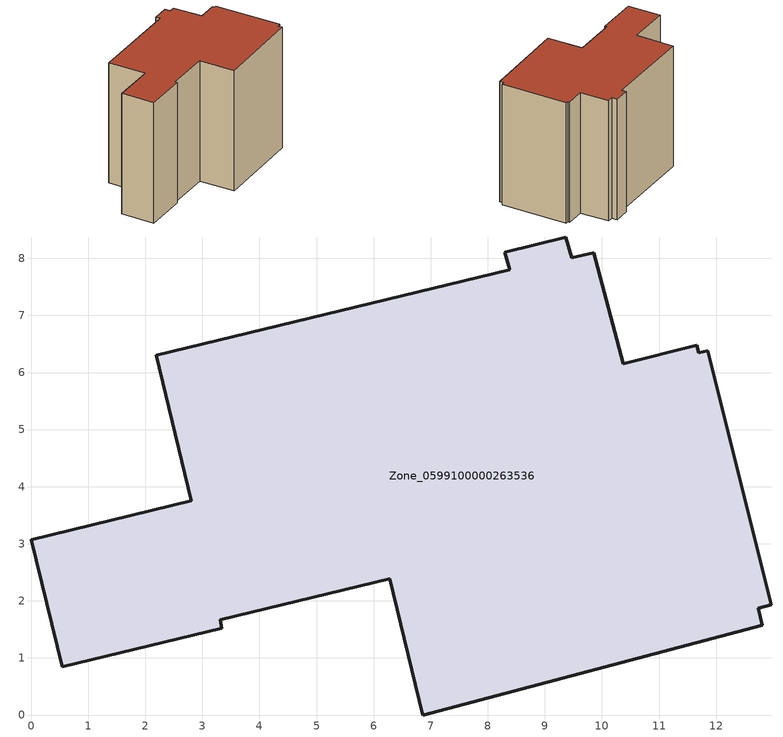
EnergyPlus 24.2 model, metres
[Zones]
Zone_0599100000263536
 floor ground (C_G): 0.54,0.84 0,3.07 2.8,3.75 2.19,6.3 8.38,7.8 8.3,8.11 9.37,8.37 9.47,8.01 9.86,8.1 10.37,6.15 11.66,6.48 11.69,6.35 11.86,6.38 12.97,1.93 12.74,1.87 12.8,1.57 6.86,0 6.28,2.39 3.31,1.67 3.34,1.52 z0
 wall outside (C_F): 0,3.07 0.54,0.84 3.34,1.52 3.31,1.67 6.28,2.39 6.86,0 12.8,1.57 12.74,1.87 12.97,1.93 11.86,6.38 11.69,6.35 11.66,6.48 10.37,6.15 9.86,8.1 9.47,8.01 9.37,8.37 8.3,8.11 8.38,7.8 2.19,6.3 2.8,3.75 0,3.07 z0:8.62
 roof outside (C_R): 12.97,1.93 11.86,6.38 11.69,6.35 11.66,6.48 10.37,6.15 9.86,8.1 9.47,8.01 9.37,8.37 8.3,8.11 8.38,7.8 2.19,6.3 2.8,3.75 0,3.07 0.54,0.84 3.34,1.52 3.31,1.67 6.28,2.39 6.86,0 12.8,1.57 12.74,1.87 z8.62
[BUILDING]
Pand.0599100000263536: North Axis=0; Terrain=City; Loads Convergence Tolerance Value=0.04; Temperature Convergence Tolerance Value=0.4; Solar Distribution=FullExterior; Maximum Number of Warmup Days=25; Minimum Number of Warmup Days=1
[Site:Location]
Rotterdam.The.Hague.AP_ZH_NLD Design_Conditions: Latitude=51.96; Longitude=4.45; Time Zone=1; Elevation=-4.5
[SITE:GROUNDTEMPERATURE:BUILDINGSURFACE]
18, 18, 18, 18, 18, 18, 18, 18, 18, 18, 18, 18
[MATERIAL] Thermal Absorptance=0.9; Solar Absorptance=0.7; Visible Absorptance=0.7
Name | Roughness | Thickness | Conductivity | Density | Specific Heat
G.TI.1965-1974 | MediumSmooth | 0.15 | 0.882353 | 540 | 1210
F.TI.1965-1974 | Rough | 0.3 | 0.697674 | 1920 | 840
R.TI.1965-1974 | MediumRough | 0.2 | 0.232558 | 1500 | 1000
[CONSTRUCTION]
C_G: G.TI.1965-1974
C_F: F.TI.1965-1974
C_R: R.TI.1965-1974
[ZONE]
Zone_0599100000263536: Type=1; Multiplier=1; Ceiling Height=Autocalculate; Volume=Autocalculate; Floor Area=autocalculate; Part of Total Floor Area=Yes
[ZONEINFILTRATION:DESIGNFLOWRATE]
Infil_Zone_0599100000263536: Zone or ZoneList or Space or SpaceList=Zone_0599100000263536; Schedule=AlwaysOn; Design Flow Rate Calculation Method=Flow/Area; Flow Rate per Floor Area=0.003; Constant Term Coefficient=1; Temperature Term Coefficient=0; Velocity Term Coefficient=0; Velocity Squared Term Coefficient=0
[HVACTEMPLATE:ZONE:IDEALLOADSAIRSYSTEM]
Zone_0599100000263536: Maximum Heating Supply Air Temperature=50; Minimum Cooling Supply Air Temperature=13; Maximum Heating Supply Air Humidity Ratio=0.0156; Minimum Cooling Supply Air Humidity Ratio=0.0077; Heating Limit=NoLimit; Cooling Limit=NoLimit; Dehumidification Control Type=ConstantSensibleHeatRatio; Cooling Sensible Heat Ratio=0.7; Dehumidification Setpoint=60; Humidification Control Type=None; Humidification Setpoint=30; Outdoor Air Method=None; Outdoor Air Flow Rate per Person=0.00944; Outdoor Air Flow Rate per Zone Floor Area=0; Outdoor Air Flow Rate per Zone=0; Demand Controlled Ventilation Type=None; Outdoor Air Economizer Type=NoEconomizer; Heat Recovery Type=None; Sensible Heat Recovery Effectiveness=0.7; Latent Heat Recovery Effectiveness=0.65
[ZONECONTROL:THERMOSTAT]
ThermostatControl_Zone_0599100000263536: Zone or ZoneList=Zone_0599100000263536; Control Type Schedule=DualSetpointControlType; Control 1=Thermostat_Zone_0599100000263536; Temperature Difference Between Cutout And Setpoint=0
[THERMOSTATSETPOINT:DUALSETPOINT]
Thermostat_Zone_0599100000263536: Heating Setpoint Temperature Schedule=HeatingSetpoint_Zone_0599100000263536; Cooling Setpoint Temperature Schedule=CoolingSetpoint_Zone_0599100000263536
[SCHEDULE:COMPACT]
HeatingSetpoint_Zone_0599100000263536: Through: 12/31, For: AllDays, Until: 24:00, 21
CoolingSetpoint_Zone_0599100000263536: Through: 12/31, For: AllDays, Until: 24:00, 24
DualSetpointControlType: Through: 12/31, For: AllDays, Until: 24:00, 4
AlwaysOn: Through: 12/31, For: AllDays, Until: 24:00, 1
